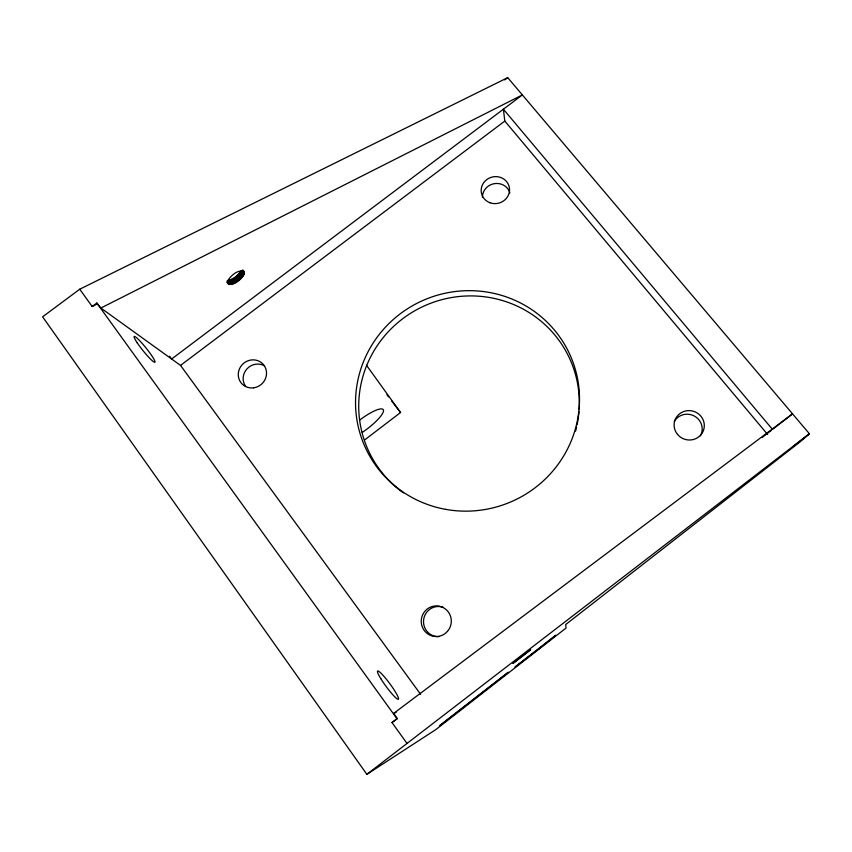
<?xml version="1.0" encoding="UTF-8"?>
<svg xmlns="http://www.w3.org/2000/svg" width="852" height="852" viewBox="0 0 852 852"><rect width="100%" height="100%" fill="white"/><g stroke="black" fill="none" stroke-linecap="round" stroke-linejoin="round"><path stroke-width="1.28" d="M244.46 273.151C240.445 266.846 228.837 276.612 227.218 282.31C231.403 288.434 242.713 278.806 244.46 273.151L242.277 270.276M230.104 284.515L227.207 280.67C232.915 279.616 238.145 275.771 241.073 270.798L243.981 274.632M541.212 646.945L555.792 635.241L515.023 667.02L541.212 646.945L538.666 648.947M366.871 774.34L809.4 433.764L507.728 77.66L79.726 289.222L42.6 316.827L366.871 774.34L435.841 729.578L566.026 628.073L565.717 624.527L799.985 441.943L809.4 433.764L793.329 446.288M406.851 743.189L391.995 722.56L397.32 718.534L393.635 713.422L792.541 413.848L772.498 429.429L503.394 109.216L504.81 121.069L767.652 434.509M762.007 437.598L771.454 430.249M364.645 439.941L400.557 412.528L366.435 365.178M504.714 79.939L507.728 77.66M391.995 722.56L397.32 718.534M79.726 289.222L92.176 306.496L96.819 303.024L100.877 308.041L180.528 365.412L504.81 121.069M100.877 308.041L522.361 94.934L171.635 359.012L169.591 356.211M92.176 306.496L96.627 304.26M393.635 713.422L396.063 712.453M386.914 394.764L388.523 396.862M391.728 401.036L400.557 412.528M242.905 270.063L244.354 271.98M243.022 270.606L244.481 272.523M242.106 270.979L244.29 273.854M240.626 271.618L243.523 275.452M240.051 272.48L242.948 276.304M239.359 273.364L242.245 277.188M238.549 274.248L241.446 278.082M237.655 275.132L240.541 278.955M236.675 275.995L239.561 279.818M235.631 276.815L238.517 280.649M234.545 277.592L237.431 281.426M233.427 278.306L236.323 282.129M232.308 278.945L235.195 282.768M231.201 279.488L234.087 283.322M230.115 279.946L233.001 283.78M229.071 280.297L231.968 284.142M228.102 280.542L230.999 284.387M227.143 281.65L229.316 284.536M227.186 282.513L228.634 284.43M180.528 365.412L420.632 694.327M96.819 303.024L396.957 718.694M359.544 420.185A24.719 5.783 -37 0 1 383.475 410.142A24.719 5.783 -37 0 1 362.324 432.379M674.251 421.548A14.921 14.441 17.6 0 1 694.391 416.064A14.921 14.441 17.6 0 1 700.429 435.777M439.089 636.625A15.091 14.793 -82.7 0 1 423.657 619.5A15.091 14.793 -82.7 0 1 443.221 607.316M482.424 197.121A14.037 13.291 -14 0 1 494.575 183.617A14.037 13.291 -14 0 1 509.922 192.967M403.507 492.925A110.643 108.3 -22.4 0 1 422.155 306.912A110.643 108.3 -22.4 0 1 579.147 409.152M578.966 411.75A110.643 108.3 -22.4 0 1 577.092 424.701M576.538 427.257A110.643 108.3 -22.4 0 1 575.579 431.08M245.621 386.35A14.228 13.557 -41.8 0 1 247.037 368.799A14.228 13.557 -41.8 0 1 264.578 365.891M508.207 672.334L439.589 725.744L508.207 672.334M513.074 663.346L530.572 649.746L513.074 663.346M677.51 434.403A15.155 14.665 17.3 0 0 703.337 430.771A15.155 14.665 17.3 0 0 686.776 410.749A15.155 14.665 17.3 0 0 677.51 434.403M380.844 678.703A17.53 2.311 53.6 0 0 398.31 699.29A17.53 2.311 53.6 0 0 384.848 677.393A17.53 2.311 53.6 0 0 380.844 678.703M447.46 631.385A15.325 15.027 -82.2 0 0 439.366 606.209A15.325 15.027 -82.2 0 0 421.974 626.05A15.325 15.027 -82.2 0 0 447.46 631.385M253.619 387.83A14.452 13.749 -41.7 0 0 263.992 365.295A14.452 13.749 -41.7 0 0 239.593 368.586A14.452 13.749 -41.7 0 0 253.619 387.83M445.479 509.326A112.347 109.897 -22.4 0 0 573.63 364.028A112.347 109.897 -22.4 0 0 383.453 329.362A112.347 109.897 -22.4 0 0 445.479 509.326M489.964 202.755A14.25 13.472 -14.1 0 0 509.432 187.962A14.25 13.472 -14.1 0 0 486.684 179.644A14.25 13.472 -14.1 0 0 489.964 202.755M137.247 342.855A16.55 2.002 51.2 0 0 154.723 362.302A16.55 2.002 51.2 0 0 141.698 342.887A16.55 2.002 51.2 0 0 137.247 342.855"/></g></svg>
